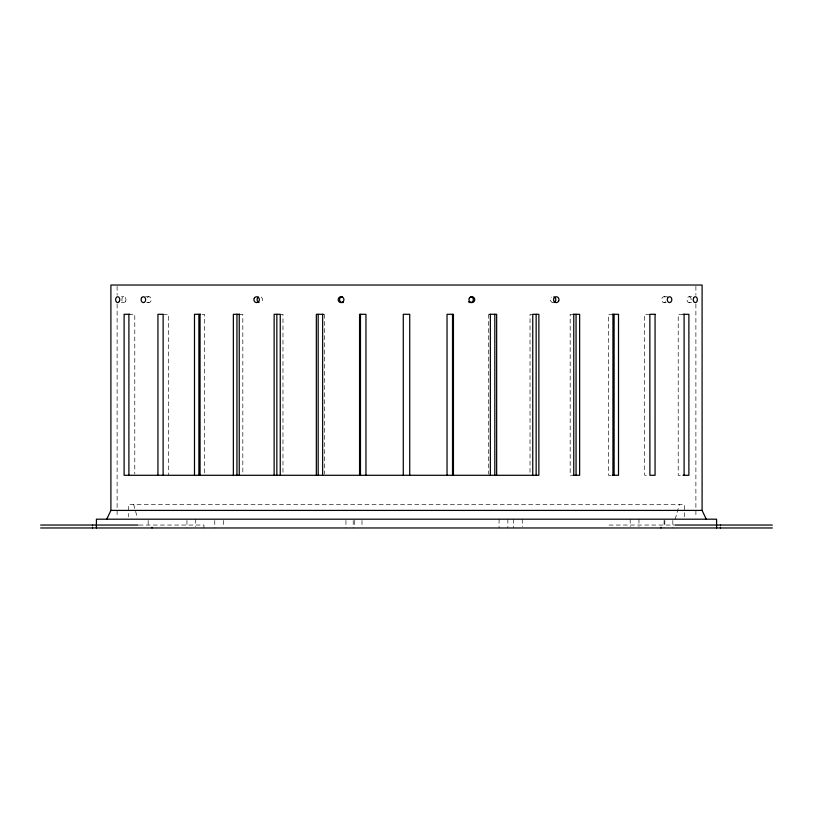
<?xml version="1.0" encoding="UTF-8"?>
<svg xmlns="http://www.w3.org/2000/svg" width="813" height="813" viewBox="0 0 813 813"><rect width="100%" height="100%" fill="white"/><g stroke="black" fill="none" stroke-linecap="round" stroke-linejoin="round"><path stroke-width="0.61" stroke-dasharray="4.07 3.05" d="M675.197 519.192L679.333 504.558M121.422 296.735L123.901 296.735M145.588 296.735L148.911 296.735M664.018 296.735L667.331 296.735M689.099 296.735A2.927 2.073 -90 0 1 690.887 301.125A2.927 2.073 -90 0 1 687.3 301.125A2.927 2.073 -90 0 1 689.099 296.735L694.058 296.735M121.422 302.588L123.901 302.588M146.696 302.588L148.911 302.588M664.018 302.588L666.223 302.588M689.099 302.588L691.578 302.588M128.901 314.296L134.785 314.296L134.785 474.02M163.149 314.296L168.321 314.296L168.321 475.29M202.264 314.296L204.459 314.296L204.459 474.02M239.815 314.296L242.823 314.296L242.823 474.02M280.251 314.296L282.975 314.296L282.975 474.02M532.749 314.296L530.025 314.296L530.025 474.02M572.565 314.296L570.177 314.296L570.177 475.29L572.565 475.29M612.931 314.296L608.541 314.296L608.541 475.29L611.406 475.29M649.892 314.296L644.679 314.296L644.679 475.29L648.815 475.29M683.001 314.296L678.215 314.296L678.215 475.29L681.751 475.29M139.033 525.046L203.921 525.046L203.921 527.972M609.079 525.046L673.967 525.046M133.667 504.558L137.112 516.753M695.887 286.288L695.887 295.149M695.887 304.011L695.887 516.662M684.302 516.753L684.302 504.558L128.698 504.558L128.698 516.753M672.849 520.452L672.849 527.972M664.841 520.452L664.841 526.722M664.079 520.452L664.079 527.972M638.967 519.192L638.967 526.722M630.187 519.192L630.187 526.722M522.261 519.192L522.261 526.722M513.491 519.192L513.491 527.972M507.851 519.192L507.851 527.972M499.08 519.192L499.08 527.972M488.522 314.296L488.522 474.02M361.988 520.452L361.988 526.722M354.722 520.452L354.722 526.722M353.208 520.452L353.208 527.972M345.942 520.452L345.942 527.972M324.478 314.296L324.478 474.02M223.555 520.452L223.555 526.722M214.774 520.452L214.774 527.972M195.73 519.192L195.73 526.722M186.949 520.452L186.949 527.972M148.159 520.452L148.159 526.722M117.113 286.288L117.113 295.149M117.113 304.011L117.113 516.662M665.623 301.725A2.927 2.276 -90 0 1 662.412 301.725A2.927 2.276 -90 0 1 662.412 297.588A2.927 2.276 -90 0 1 665.623 297.588M261.156 297.121A2.927 2.734 90 0 1 260.495 302.487M147.295 297.588A2.927 2.276 90 0 1 150.517 297.588A2.927 2.276 90 0 1 150.517 301.725A2.927 2.276 90 0 1 147.295 301.725M553.125 302.588A2.927 2.734 -90 0 1 551.753 297.121M125.578 301.379A2.927 2.073 -90 0 0 124.125 296.745A2.927 2.073 -90 0 0 122.011 300.851A2.927 2.073 -90 0 0 125.578 301.379"/><path stroke-width="1.22" d="M106.757 519.192L110.903 510.412L110.903 285.028L702.097 285.028L702.097 510.412L706.243 519.192M129.999 314.296L124.115 314.296L124.115 475.29L538.867 475.29L538.867 314.296L532.749 314.296L532.749 475.29M200.689 314.296L194.49 314.296L194.49 475.29M239.815 314.296L233.361 314.296L233.361 475.29M323.422 314.296L316.348 314.296L316.348 475.29M489.578 314.296L496.652 314.296L496.652 475.29M573.185 314.296L579.639 314.296L579.639 475.29L573.185 475.29M612.311 314.296L618.51 314.296L618.51 475.29L612.311 475.29M683.001 314.296L688.885 314.296L688.885 475.29L683.001 475.29M110.903 510.412L702.097 510.412M40.65 525.046L138.068 525.046M674.932 525.046L772.35 525.046M40.65 527.972L772.35 527.972M720.47 525.046L720.47 525.594M720.47 527.241L720.47 527.972M716.588 527.972L716.588 519.192L96.412 519.192L96.412 527.972M684.099 314.296L684.099 475.29M660.959 527.241L660.959 527.972M614.11 314.296L614.11 475.29M612.931 314.296L612.931 475.29M576.061 314.296L576.061 475.29M573.754 314.296L573.754 475.29M536.153 314.296L536.153 475.29M494.822 314.296L494.822 475.29M490.351 314.296L490.351 475.29M453.441 475.29L453.441 314.296L447.038 314.296L447.038 475.29M452.526 314.296L452.526 475.29M409.722 475.29L409.722 314.296L403.278 314.296L403.278 475.29M365.962 475.29L365.962 314.296L359.559 314.296L359.559 475.29M360.474 314.296L360.474 475.29M322.649 314.296L322.649 475.29M318.178 314.296L318.178 475.29M280.251 475.29L280.251 314.296L274.133 314.296L274.133 475.29M276.847 314.296L276.847 475.29M239.246 314.296L239.246 475.29M236.939 314.296L236.939 475.29M200.069 314.296L200.069 475.29M198.89 314.296L198.89 475.29M163.108 475.29L163.149 314.296L157.935 314.296L157.935 475.29M152.041 527.241L152.041 527.972M128.901 314.296L128.901 475.29M92.53 525.046L92.53 525.594M92.53 527.241L92.53 527.972M470.473 296.735A2.927 2.886 -90 0 1 473.146 300.78A2.927 2.886 -90 0 1 468.43 301.725M343.177 302.487A2.927 2.886 -90 0 1 339.56 300.038A2.927 2.886 -90 0 1 342.425 296.735M553.826 296.836A2.927 2.734 -90 0 1 553.826 302.487M259.083 302.487A2.927 2.734 90 0 1 258.422 297.121M655.065 314.296L649.851 314.296L649.892 475.29L655.065 475.29L655.065 314.296M469.345 298.198A2.927 2.886 90 0 0 471.845 302.588A2.927 2.886 90 0 0 474.355 298.198A2.927 2.886 90 0 0 469.345 298.198M343.096 301.725A2.927 2.886 -90 0 0 341.806 296.836A2.927 2.886 -90 0 0 338.259 300.414A2.927 2.886 -90 0 0 343.096 301.725M667.575 298.198A2.927 2.276 90 0 0 669.546 302.588A2.927 2.276 90 0 0 671.518 298.198A2.927 2.276 90 0 0 667.575 298.198M558.633 301.125A2.927 2.734 -90 0 0 556.265 296.735A2.927 2.734 -90 0 0 553.897 301.125A2.927 2.734 -90 0 0 558.633 301.125M254.276 298.198A2.927 2.734 90 0 0 256.644 302.588A2.927 2.734 90 0 0 259.012 298.198A2.927 2.734 90 0 0 254.276 298.198M693.509 298.198A2.927 2.073 90 0 0 695.308 302.588A2.927 2.073 90 0 0 697.097 298.198A2.927 2.073 90 0 0 693.509 298.198M119.369 301.379A2.927 2.063 -89.9 0 0 117.915 296.745A2.927 2.063 -89.9 0 0 115.812 300.851A2.927 2.063 -89.9 0 0 119.369 301.379M141.411 298.198A2.927 2.276 90 0 0 143.383 302.588A2.927 2.276 90 0 0 145.354 298.198A2.927 2.276 90 0 0 141.411 298.198"/></g></svg>
